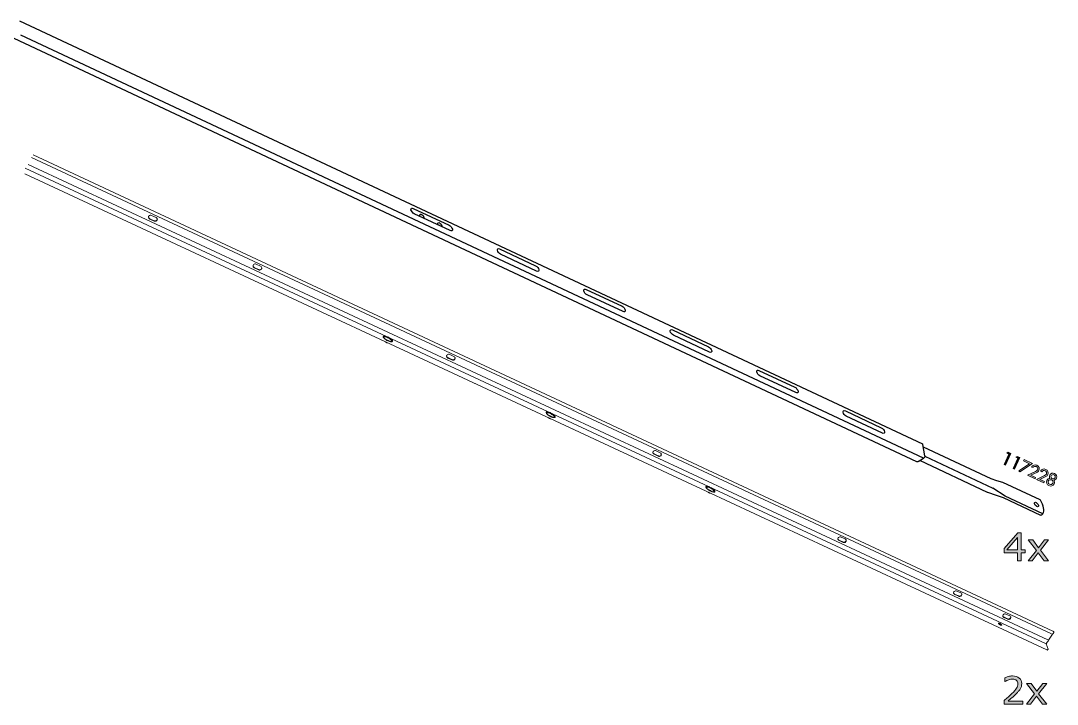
# Model space of a CAD drawing. Header units: centimetres. Extents: x -263 to 1048, y -279 to 536.
# Drawn here: x 422.3 to 594.8, y 418.2 to 532 of the extents above; entities that cross this region are included whole.
import ezdxf

# ---------------------------------------------------------------- set-up
doc = ezdxf.new("R2010")
doc.units = ezdxf.units.CM
doc.header["$MEASUREMENT"] = 0
doc.layers.add('Livello 1', color=7, linetype='Continuous')

msp = doc.modelspace()

# ---------------------------------------------------------------- hatches: boundary and pattern name
at = {"layer": 'Livello 1', "true_color": 0x010101}
h = msp.add_hatch(color=18, dxfattribs=at)
h.dxf.hatch_style = 2
h.paths.add_polyline_path([(586.46, 460.03), (586.69, 460.18), (587.12, 459.98), (586.22, 458.05), (585.99, 458.16), (586.79, 459.87)])
h = msp.add_hatch(color=18, dxfattribs=at)
h.dxf.hatch_style = 2
h.paths.add_polyline_path([(587.93, 459.34), (588.17, 459.49), (588.6, 459.29), (587.7, 457.36), (587.47, 457.47), (588.27, 459.18)])
h = msp.add_hatch(color=18, dxfattribs=at)
h.dxf.hatch_style = 2
h.paths.add_polyline_path([(589.22, 458.73), (589.32, 458.95), (590.71, 458.31), (588.59, 456.9), (588.45, 457.1), (590.21, 458.27)])
h = msp.add_hatch(color=18, dxfattribs=at)
h.dxf.hatch_style = 2
edge = h.paths.add_edge_path()
edge.add_spline(control_points=[(591.24, 455.98), (591.24, 455.98), (591.14, 455.76), (591.14, 455.76), (591.14, 455.76), (589.89, 456.34), (589.89, 456.34), (589.89, 456.34), (591.22, 456.98), (591.22, 456.98), (591.34, 457.04), (591.49, 457.12), (591.55, 457.24), (591.65, 457.45), (591.54, 457.7), (591.35, 457.79), (591.15, 457.88), (590.91, 457.8), (590.81, 457.61), (590.81, 457.61), (590.57, 457.72), (590.57, 457.72), (590.77, 458.05), (591.1, 458.17), (591.45, 458.01), (591.78, 457.86), (591.94, 457.48), (591.79, 457.15), (591.72, 457), (591.6, 456.89), (591.46, 456.82), (591.46, 456.82), (590.46, 456.34), (590.46, 456.34), (590.46, 456.34), (591.24, 455.98), (591.24, 455.98)], knot_values=[0, 0, 0, 0, 1, 1, 1, 2, 2, 2, 3, 3, 3, 4, 4, 4, 5, 5, 5, 6, 6, 6, 7, 7, 7, 8, 8, 8, 9, 9, 9, 10, 10, 10, 11, 11, 11, 12, 12, 12, 12], degree=3, periodic=0)
h = msp.add_hatch(color=18, dxfattribs=at)
h.dxf.hatch_style = 2
edge = h.paths.add_edge_path()
edge.add_spline(control_points=[(592.72, 455.29), (592.72, 455.29), (592.61, 455.07), (592.61, 455.07), (592.61, 455.07), (591.37, 455.65), (591.37, 455.65), (591.37, 455.65), (592.7, 456.29), (592.7, 456.29), (592.82, 456.35), (592.97, 456.43), (593.03, 456.55), (593.12, 456.76), (593.02, 457.01), (592.82, 457.1), (592.63, 457.19), (592.39, 457.11), (592.29, 456.92), (592.29, 456.92), (592.05, 457.03), (592.05, 457.03), (592.25, 457.36), (592.58, 457.48), (592.93, 457.32), (593.25, 457.17), (593.42, 456.79), (593.26, 456.46), (593.2, 456.31), (593.08, 456.2), (592.94, 456.13), (592.94, 456.13), (591.94, 455.65), (591.94, 455.65), (591.94, 455.65), (592.72, 455.29), (592.72, 455.29)], knot_values=[0, 0, 0, 0, 1, 1, 1, 2, 2, 2, 3, 3, 3, 4, 4, 4, 5, 5, 5, 6, 6, 6, 7, 7, 7, 8, 8, 8, 9, 9, 9, 10, 10, 10, 11, 11, 11, 12, 12, 12, 12], degree=3, periodic=0)
at = {"layer": 'Livello 1', "true_color": 0xffffff}
h = msp.add_hatch(color=7, dxfattribs=at)
h.dxf.hatch_style = 2
h.paths.add_polyline_path([(589.51, 443.42), (588.83, 443.42), (588.83, 442.13), (588.23, 442.13), (588.23, 443.42), (586.02, 443.42), (586.02, 444.14), (588.25, 446.74), (588.83, 446.74), (588.83, 443.92), (589.51, 443.92)])
h.paths.add_polyline_path([(588.23, 443.92), (588.23, 446), (586.44, 443.92)])
h = msp.add_hatch(color=7, dxfattribs=at)
h.dxf.hatch_style = 2
h.paths.add_polyline_path([(593.39, 442.13), (592.65, 442.13), (591.67, 443.46), (590.68, 442.13), (590, 442.13), (591.36, 443.85), (590.02, 445.59), (590.75, 445.59), (591.73, 444.28), (592.71, 445.59), (593.39, 445.59), (592.03, 443.88)])
h = msp.add_hatch(color=7, dxfattribs=at)
h.dxf.hatch_style = 2
edge = h.paths.add_edge_path()
edge.add_spline(control_points=[(589.12, 418.23), (589.12, 418.23), (585.99, 418.23), (585.99, 418.23), (585.99, 418.23), (585.99, 418.88), (585.99, 418.88), (586.21, 419.07), (586.43, 419.25), (586.65, 419.44), (586.86, 419.63), (587.07, 419.81), (587.26, 420), (587.65, 420.38), (587.92, 420.69), (588.07, 420.91), (588.22, 421.14), (588.29, 421.38), (588.29, 421.65), (588.29, 421.88), (588.21, 422.07), (588.05, 422.21), (587.9, 422.34), (587.68, 422.41), (587.39, 422.41), (587.2, 422.41), (587, 422.38), (586.78, 422.31), (586.56, 422.25), (586.35, 422.14), (586.14, 422.01), (586.14, 422.01), (586.11, 422.01), (586.11, 422.01), (586.11, 422.01), (586.11, 422.66), (586.11, 422.66), (586.26, 422.73), (586.45, 422.8), (586.7, 422.86), (586.94, 422.92), (587.18, 422.95), (587.41, 422.95), (587.88, 422.95), (588.25, 422.83), (588.52, 422.6), (588.79, 422.38), (588.92, 422.07), (588.92, 421.68), (588.92, 421.5), (588.9, 421.34), (588.86, 421.18), (588.81, 421.03), (588.75, 420.89), (588.66, 420.75), (588.58, 420.62), (588.49, 420.5), (588.38, 420.37), (588.27, 420.25), (588.14, 420.11), (587.98, 419.96), (587.76, 419.74), (587.53, 419.53), (587.3, 419.33), (587.06, 419.13), (586.84, 418.94), (586.64, 418.76), (586.64, 418.76), (589.12, 418.76), (589.12, 418.76), (589.12, 418.76), (589.12, 418.23), (589.12, 418.23)], knot_values=[0, 0, 0, 0, 1, 1, 1, 2, 2, 2, 3, 3, 3, 4, 4, 4, 5, 5, 5, 6, 6, 6, 7, 7, 7, 8, 8, 8, 9, 9, 9, 10, 10, 10, 11, 11, 11, 12, 12, 12, 13, 13, 13, 14, 14, 14, 15, 15, 15, 16, 16, 16, 17, 17, 17, 18, 18, 18, 19, 19, 19, 20, 20, 20, 21, 21, 21, 22, 22, 22, 23, 23, 23, 24, 24, 24, 24], degree=3, periodic=0)
h = msp.add_hatch(color=7, dxfattribs=at)
h.dxf.hatch_style = 2
h.paths.add_polyline_path([(593.1, 418.23), (592.37, 418.23), (591.39, 419.56), (590.4, 418.23), (589.72, 418.23), (591.07, 419.96), (589.73, 421.7), (590.47, 421.7), (591.44, 420.39), (592.42, 421.7), (593.1, 421.7), (591.74, 419.99)])

# ---------------------------------------------------------------- linework, layer by layer
at = {"layer": 'Livello 1', "color": 18, "lineweight": 25, "true_color": 0x010101}
for p, q in [((422.11, 531.99), (572.38, 461.57)), ((571.45, 458.58), (421.19, 529.01)), ((572.56, 459.17), (422.29, 529.59)), ((487.25, 500.53), (487.26, 500.68)), ((487.32, 500.35), (487.25, 500.53)), ((487.26, 500.68), (487.33, 500.78)), ((487.33, 500.78), (487.46, 500.81)), ((487.46, 500.81), (487.62, 500.76)), ((487.62, 500.76), (493.62, 497.95)), ((487.44, 500.16), (487.32, 500.35)), ((487.61, 499.99), (487.44, 500.16)), ((487.79, 499.88), (487.61, 499.99)), ((493.78, 497.07), (487.78, 499.88)), ((488.73, 499.7), (488.78, 499.77)), ((488.73, 499.58), (488.73, 499.7)), ((488.78, 499.44), (488.73, 499.58)), ((488.78, 499.77), (488.88, 499.79)), ((488.79, 499.41), (488.78, 499.44)), ((488.88, 499.79), (489, 499.76)), ((489, 499.76), (489.14, 499.67)), ((489.14, 499.67), (489.26, 499.55)), ((489.26, 499.55), (489.36, 499.4)), ((489.36, 499.4), (489.41, 499.26)), ((489.4, 499.15), (489.39, 499.13)), ((489.41, 499.26), (489.4, 499.15)), ((491.72, 498.29), (491.78, 498.37)), ((491.72, 498.18), (491.72, 498.29)), ((491.77, 498.04), (491.72, 498.18)), ((491.79, 498), (491.77, 498.04)), ((491.78, 498.37), (491.88, 498.39)), ((491.88, 498.39), (492, 498.35)), ((492, 498.35), (492.14, 498.27)), ((492.14, 498.27), (492.26, 498.14)), ((492.26, 498.14), (492.35, 498)), ((492.35, 498), (492.4, 497.86)), ((492.4, 497.74), (492.39, 497.72)), ((492.4, 497.86), (492.4, 497.74)), ((493.62, 497.95), (493.8, 497.84)), ((493.95, 497.02), (493.78, 497.07)), ((493.8, 497.84), (493.96, 497.67)), ((494.07, 497.05), (493.95, 497.02)), ((493.96, 497.67), (494.08, 497.49)), ((494.14, 497.15), (494.07, 497.05)), ((494.08, 497.49), (494.15, 497.3)), ((494.15, 497.3), (494.14, 497.15)), ((501.64, 493.94), (501.72, 494.04)), ((501.64, 493.79), (501.64, 493.94)), ((501.71, 493.6), (501.64, 493.79)), ((501.83, 493.42), (501.71, 493.6)), ((501.72, 494.04), (501.84, 494.07)), ((501.84, 494.07), (502.01, 494.02)), ((502.01, 494.02), (508.01, 491.21)), ((501.99, 493.25), (501.83, 493.42)), ((502.17, 493.14), (501.99, 493.25)), ((508.17, 490.33), (502.17, 493.14)), ((508.01, 491.21), (508.18, 491.1)), ((508.33, 490.28), (508.17, 490.33)), ((508.18, 491.1), (508.35, 490.93)), ((508.46, 490.31), (508.33, 490.28)), ((508.35, 490.93), (508.47, 490.74)), ((508.53, 490.41), (508.46, 490.31)), ((508.47, 490.74), (508.54, 490.56)), ((508.54, 490.56), (508.53, 490.41)), ((516.03, 487.2), (516.1, 487.3)), ((516.03, 487.05), (516.03, 487.2)), ((516.09, 486.86), (516.03, 487.05)), ((516.22, 486.67), (516.09, 486.86)), ((516.1, 487.3), (516.23, 487.32)), ((516.38, 486.51), (516.22, 486.67)), ((516.23, 487.32), (516.4, 487.28)), ((516.4, 487.28), (522.39, 484.47)), ((516.56, 486.39), (516.38, 486.51)), ((522.56, 483.58), (516.56, 486.39)), ((522.39, 484.47), (522.57, 484.35)), ((522.72, 483.54), (522.56, 483.58)), ((522.57, 484.35), (522.74, 484.19)), ((522.85, 483.56), (522.72, 483.54)), ((522.74, 484.19), (522.86, 484)), ((522.92, 483.66), (522.85, 483.56)), ((522.86, 484), (522.92, 483.81)), ((522.92, 483.81), (522.92, 483.66)), ((530.42, 480.46), (530.49, 480.56)), ((530.42, 480.3), (530.42, 480.46)), ((530.48, 480.12), (530.42, 480.3)), ((530.61, 479.93), (530.48, 480.12)), ((530.49, 480.56), (530.62, 480.58)), ((530.77, 479.77), (530.61, 479.93)), ((530.62, 480.58), (530.78, 480.53)), ((530.95, 479.65), (530.77, 479.77)), ((530.78, 480.53), (536.78, 477.73)), ((536.94, 476.84), (530.95, 479.65)), ((536.78, 477.73), (536.96, 477.61)), ((537.11, 476.8), (536.94, 476.84)), ((536.96, 477.61), (537.12, 477.45)), ((537.24, 476.82), (537.11, 476.8)), ((537.12, 477.45), (537.25, 477.26)), ((537.31, 476.92), (537.24, 476.82)), ((537.25, 477.26), (537.31, 477.07)), ((537.31, 477.07), (537.31, 476.92)), ((544.8, 473.56), (544.81, 473.71)), ((544.87, 473.38), (544.8, 473.56)), ((544.81, 473.71), (544.88, 473.81)), ((544.99, 473.19), (544.87, 473.38)), ((544.88, 473.81), (545.01, 473.84)), ((545.16, 473.02), (544.99, 473.19)), ((545.01, 473.84), (545.17, 473.79)), ((545.33, 472.91), (545.16, 473.02)), ((545.17, 473.79), (551.17, 470.98)), ((551.33, 470.1), (545.33, 472.91)), ((551.17, 470.98), (551.35, 470.87)), ((551.49, 470.05), (551.33, 470.1)), ((551.35, 470.87), (551.51, 470.7)), ((551.62, 470.08), (551.49, 470.05)), ((551.51, 470.7), (551.63, 470.52)), ((551.69, 470.18), (551.62, 470.08)), ((551.63, 470.52), (551.7, 470.33)), ((551.7, 470.33), (551.69, 470.18)), ((559.19, 466.97), (559.26, 467.07)), ((559.19, 466.82), (559.19, 466.97)), ((559.26, 466.63), (559.19, 466.82)), ((559.26, 467.07), (559.39, 467.1)), ((559.38, 466.45), (559.26, 466.63)), ((559.54, 466.28), (559.38, 466.45)), ((559.39, 467.1), (559.56, 467.05)), ((559.72, 466.17), (559.54, 466.28)), ((559.56, 467.05), (565.55, 464.24)), ((565.72, 463.36), (559.72, 466.17)), ((565.55, 464.24), (565.73, 464.13)), ((565.88, 463.31), (565.72, 463.36)), ((565.73, 464.13), (565.9, 463.96)), ((566.01, 463.34), (565.88, 463.31)), ((565.9, 463.96), (566.02, 463.77)), ((566.08, 463.43), (566.01, 463.34)), ((566.02, 463.77), (566.08, 463.59)), ((566.08, 463.59), (566.08, 463.43)), ((572.8, 459.58), (572.45, 461.46)), ((572.53, 461.06), (583.78, 455.78)), ((571.71, 458.63), (572.56, 459.17)), ((572.8, 459.5), (584.12, 454.2)), ((583.25, 453.49), (571.96, 458.79)), ((583.76, 455.79), (584.73, 455.5)), ((586.19, 452.87), (584.12, 454.2)), ((584.73, 455.5), (585.7, 455.21)), ((585.72, 455.21), (591.94, 452.29)), ((584.74, 452.98), (583.26, 453.49)), ((585.9, 452.58), (584.74, 452.98)), ((592.09, 449.67), (585.87, 452.59)), ((592.45, 449.93), (586.19, 452.87)), ((591.94, 452.29), (591.97, 452.27)), ((591.97, 452.27), (592.03, 452.21)), ((592.22, 451.88), (592.03, 452.21)), ((591.03, 451.64), (591.04, 451.75)), ((591.08, 451.5), (591.03, 451.64)), ((591.04, 451.75), (591.09, 451.82)), ((591.18, 451.35), (591.08, 451.5)), ((591.09, 451.82), (591.19, 451.85)), ((591.3, 451.23), (591.18, 451.35)), ((591.19, 451.85), (591.31, 451.81)), ((591.43, 451.14), (591.3, 451.23)), ((591.31, 451.81), (591.45, 451.72)), ((591.56, 451.11), (591.43, 451.14)), ((591.45, 451.72), (591.57, 451.6)), ((591.66, 451.13), (591.56, 451.11)), ((591.57, 451.6), (591.67, 451.46)), ((591.71, 451.2), (591.66, 451.13)), ((591.67, 451.46), (591.72, 451.32)), ((591.72, 451.32), (591.71, 451.2)), ((592.38, 451.55), (592.22, 451.88)), ((592.5, 451.22), (592.38, 451.55)), ((592.57, 450.91), (592.5, 451.22)), ((592.55, 450.13), (592.6, 450.36)), ((592.61, 450.63), (592.57, 450.91)), ((592.6, 450.36), (592.61, 450.63)), ((592.12, 449.68), (592.09, 449.67)), ((592.09, 449.67), (592.09, 449.67)), ((592.15, 449.69), (592.12, 449.68)), ((592.19, 449.72), (592.15, 449.69)), ((592.45, 449.93), (592.55, 450.13))]:
    msp.add_line(p, q, dxfattribs=at)
at = {"layer": 'Livello 1', "color": 7, "lineweight": 18, "true_color": 0xffffff}
for p, q in [((593.88, 429.96), (424.09, 509.21)), ((594.12, 430.41), (424.35, 509.66)), ((592.98, 428.31), (423.03, 507.48)), ((593.25, 428.98), (423.53, 508.09)), ((593.09, 427.29), (422.96, 506.49)), ((443.56, 499.34), (443.59, 499.44)), ((443.56, 499.23), (443.56, 499.34)), ((443.6, 499.13), (443.56, 499.23)), ((443.59, 499.44), (443.66, 499.53)), ((443.67, 499.05), (443.6, 499.13)), ((443.66, 499.53), (443.75, 499.59)), ((443.77, 498.98), (443.67, 499.05)), ((443.75, 499.59), (443.86, 499.63)), ((443.78, 499.04), (443.77, 498.98)), ((444.5, 498.64), (443.77, 498.98)), ((444.51, 498.7), (443.78, 499.04)), ((443.86, 499.63), (443.97, 499.63)), ((443.97, 499.63), (444.09, 499.59)), ((444.09, 499.59), (444.82, 499.25)), ((444.51, 498.7), (444.5, 498.64)), ((444.82, 499.25), (444.91, 499.19)), ((444.93, 498.7), (444.84, 498.64)), ((444.91, 499.19), (444.98, 499.1)), ((444.99, 498.79), (444.93, 498.7)), ((444.98, 499.1), (445.02, 499)), ((445.03, 498.89), (444.99, 498.79)), ((445.02, 499), (445.03, 498.89)), ((444.61, 498.61), (444.5, 498.64)), ((444.73, 498.61), (444.61, 498.61)), ((444.84, 498.64), (444.73, 498.61)), ((460.99, 491.33), (460.96, 491.23)), ((460.96, 491.23), (460.97, 491.12)), ((460.97, 491.12), (461, 491.02)), ((461.06, 491.41), (460.99, 491.33)), ((461, 491.02), (461.07, 490.93)), ((461.15, 491.48), (461.06, 491.41)), ((461.07, 490.93), (461.17, 490.87)), ((461.26, 491.51), (461.15, 491.48)), ((461.18, 490.93), (461.17, 490.87)), ((461.17, 490.87), (461.89, 490.53)), ((461.18, 490.93), (461.9, 490.6)), ((461.38, 491.51), (461.26, 491.51)), ((461.49, 491.47), (461.38, 491.51)), ((462.21, 491.14), (461.49, 491.47)), ((461.9, 490.6), (461.89, 490.53)), ((461.89, 490.53), (462, 490.5)), ((462, 490.5), (462.11, 490.5)), ((462.11, 490.5), (462.22, 490.53)), ((462.3, 491.07), (462.21, 491.14)), ((462.22, 490.53), (462.32, 490.6)), ((462.37, 490.99), (462.3, 491.07)), ((462.32, 490.6), (462.38, 490.68)), ((462.41, 490.89), (462.37, 490.99)), ((462.38, 490.68), (462.41, 490.78)), ((462.41, 490.78), (462.41, 490.89)), ((482.66, 479.46), (482.63, 479.41)), ((482.63, 479.41), (482.64, 479.35)), ((482.64, 479.35), (482.68, 479.27)), ((482.71, 479.5), (482.66, 479.46)), ((482.68, 479.27), (482.75, 479.18)), ((482.79, 479.51), (482.71, 479.5)), ((482.74, 479.28), (482.75, 479.33)), ((482.74, 479.25), (482.74, 479.28)), ((482.75, 479.33), (482.8, 479.36)), ((482.75, 479.18), (482.85, 479.08)), ((482.9, 479.51), (482.79, 479.51)), ((482.8, 479.36), (482.88, 479.38)), ((482.85, 479.08), (482.97, 478.99)), ((482.88, 479.38), (482.98, 479.37)), ((483.03, 479.48), (482.9, 479.51)), ((482.97, 478.99), (483.11, 478.89)), ((482.98, 479.37), (483.1, 479.34)), ((483.18, 479.44), (483.03, 479.48)), ((483.1, 479.34), (483.24, 479.3)), ((483.11, 478.89), (483.26, 478.8)), ((483.33, 479.38), (483.18, 479.44)), ((483.24, 479.3), (483.38, 479.24)), ((483.26, 478.8), (483.42, 478.72)), ((483.49, 479.3), (483.33, 479.38)), ((483.38, 479.24), (483.53, 479.16)), ((483.42, 478.72), (483.57, 478.66)), ((483.65, 479.22), (483.49, 479.3)), ((483.53, 479.16), (483.66, 479.08)), ((483.57, 478.66), (483.72, 478.61)), ((483.79, 479.13), (483.65, 479.22)), ((483.66, 479.08), (483.79, 478.99)), ((483.72, 478.61), (483.86, 478.57)), ((483.92, 479.03), (483.79, 479.13)), ((483.79, 478.99), (483.89, 478.9)), ((483.86, 478.57), (483.98, 478.56)), ((483.89, 478.9), (483.97, 478.82)), ((484.03, 478.94), (483.92, 479.03)), ((483.97, 478.6), (483.96, 478.59)), ((483.97, 478.82), (484.02, 478.74)), ((484.02, 478.63), (483.97, 478.6)), ((483.98, 478.56), (484.08, 478.56)), ((484.02, 478.74), (484.03, 478.68)), ((484.03, 478.68), (484.02, 478.63)), ((484.11, 478.84), (484.03, 478.94)), ((484.08, 478.56), (484.15, 478.58)), ((484.17, 478.76), (484.11, 478.84)), ((484.15, 478.58), (484.19, 478.63)), ((484.19, 478.69), (484.17, 478.76)), ((484.19, 478.63), (484.19, 478.69)), ((493.21, 476.3), (493.18, 476.2)), ((493.28, 476.39), (493.21, 476.3)), ((493.37, 476.45), (493.28, 476.39)), ((493.48, 476.48), (493.37, 476.45)), ((493.59, 476.48), (493.48, 476.48)), ((493.7, 476.45), (493.59, 476.48)), ((494.41, 476.12), (493.7, 476.45)), ((493.18, 476.2), (493.18, 476.1)), ((493.18, 476.1), (493.21, 476)), ((493.21, 476), (493.28, 475.92)), ((493.28, 475.92), (493.37, 475.85)), ((493.38, 475.92), (493.37, 475.85)), ((493.37, 475.85), (494.08, 475.53)), ((493.38, 475.92), (494.08, 475.59)), ((494.08, 475.59), (494.08, 475.53)), ((494.08, 475.53), (494.19, 475.49)), ((494.19, 475.49), (494.3, 475.49)), ((494.3, 475.49), (494.41, 475.52)), ((494.5, 476.05), (494.41, 476.12)), ((494.41, 475.52), (494.5, 475.59)), ((494.57, 475.97), (494.5, 476.05)), ((494.5, 475.59), (494.57, 475.67)), ((494.6, 475.87), (494.57, 475.97)), ((494.57, 475.67), (494.61, 475.77)), ((494.61, 475.77), (494.6, 475.87)), ((509.75, 466.84), (509.74, 466.79)), ((509.74, 466.79), (509.75, 466.72)), ((509.8, 466.88), (509.75, 466.84)), ((509.75, 466.72), (509.8, 466.64)), ((509.88, 466.89), (509.8, 466.88)), ((509.8, 466.64), (509.87, 466.55)), ((509.84, 466.66), (509.85, 466.71)), ((509.84, 466.64), (509.84, 466.66)), ((509.85, 466.71), (509.89, 466.75)), ((509.87, 466.55), (509.97, 466.45)), ((509.98, 466.89), (509.88, 466.89)), ((509.89, 466.75), (509.96, 466.76)), ((509.96, 466.76), (510.06, 466.76)), ((509.97, 466.45), (510.1, 466.36)), ((510.11, 466.87), (509.98, 466.89)), ((510.06, 466.76), (510.18, 466.73)), ((510.1, 466.36), (510.24, 466.26)), ((510.25, 466.83), (510.11, 466.87)), ((510.18, 466.73), (510.31, 466.69)), ((510.24, 466.26), (510.39, 466.17)), ((510.4, 466.77), (510.25, 466.83)), ((510.31, 466.69), (510.45, 466.63)), ((510.39, 466.17), (510.54, 466.09)), ((510.55, 466.7), (510.4, 466.77)), ((510.45, 466.63), (510.59, 466.56)), ((510.54, 466.09), (510.7, 466.03)), ((510.7, 466.62), (510.55, 466.7)), ((510.59, 466.56), (510.73, 466.47)), ((510.85, 466.52), (510.7, 466.62)), ((510.7, 466.03), (510.84, 465.98)), ((510.73, 466.47), (510.85, 466.39)), ((510.84, 465.98), (510.97, 465.95)), ((510.98, 466.43), (510.85, 466.52)), ((510.85, 466.39), (510.96, 466.3)), ((510.96, 466.3), (511.04, 466.21)), ((510.97, 465.95), (511.09, 465.94)), ((511.09, 466.33), (510.98, 466.43)), ((511.04, 466.21), (511.09, 466.13)), ((511.06, 465.98), (511.04, 465.97)), ((511.1, 466.01), (511.06, 465.98)), ((511.18, 466.24), (511.09, 466.33)), ((511.09, 466.13), (511.11, 466.07)), ((511.09, 465.94), (511.18, 465.94)), ((511.11, 466.07), (511.1, 466.01)), ((511.24, 466.15), (511.18, 466.24)), ((511.18, 465.94), (511.24, 465.97)), ((511.27, 466.07), (511.24, 466.15)), ((511.24, 465.97), (511.27, 466.01)), ((511.27, 466.01), (511.27, 466.07)), ((527.53, 460.18), (527.57, 460.28)), ((527.53, 460.08), (527.53, 460.18)), ((527.57, 459.98), (527.53, 460.08)), ((527.57, 460.28), (527.64, 460.36)), ((527.63, 459.9), (527.57, 459.98)), ((527.72, 459.84), (527.63, 459.9)), ((527.64, 460.36), (527.73, 460.42)), ((527.72, 459.91), (527.72, 459.84)), ((528.4, 459.59), (527.72, 459.91)), ((528.41, 459.52), (527.72, 459.84)), ((527.73, 460.42), (527.84, 460.45)), ((527.84, 460.45), (527.95, 460.45)), ((527.95, 460.45), (528.06, 460.42)), ((528.06, 460.42), (528.75, 460.1)), ((528.4, 459.59), (528.41, 459.52)), ((528.52, 459.49), (528.41, 459.52)), ((528.63, 459.49), (528.52, 459.49)), ((528.74, 459.52), (528.63, 459.49)), ((528.83, 459.58), (528.74, 459.52)), ((528.75, 460.1), (528.84, 460.04)), ((528.9, 459.66), (528.83, 459.58)), ((528.84, 460.04), (528.9, 459.95)), ((528.9, 459.95), (528.94, 459.86)), ((528.93, 459.76), (528.9, 459.66)), ((528.94, 459.86), (528.93, 459.76)), ((536.36, 454.45), (536.35, 454.39)), ((536.35, 454.39), (536.37, 454.32)), ((536.4, 454.49), (536.36, 454.45)), ((536.37, 454.32), (536.42, 454.24)), ((536.47, 454.51), (536.4, 454.49)), ((536.42, 454.24), (536.5, 454.15)), ((536.45, 454.26), (536.46, 454.32)), ((536.46, 454.25), (536.45, 454.26)), ((536.46, 454.32), (536.49, 454.35)), ((536.57, 454.51), (536.47, 454.51)), ((536.49, 454.35), (536.56, 454.37)), ((536.5, 454.15), (536.61, 454.05)), ((536.56, 454.37), (536.65, 454.37)), ((536.68, 454.49), (536.57, 454.51)), ((536.61, 454.05), (536.73, 453.95)), ((536.65, 454.37), (536.76, 454.35)), ((536.82, 454.45), (536.68, 454.49)), ((536.72, 453.98), (536.8, 453.95)), ((536.73, 453.95), (536.87, 453.86)), ((536.76, 454.35), (536.89, 454.31)), ((536.8, 453.95), (536.91, 453.91)), ((536.97, 454.39), (536.82, 454.45)), ((536.87, 453.86), (537.02, 453.77)), ((536.89, 454.31), (537.02, 454.25)), ((537.12, 454.32), (536.97, 454.39)), ((537.02, 454.25), (537.16, 454.18)), ((537.27, 454.24), (537.12, 454.32)), ((537.16, 454.18), (537.3, 454.1)), ((537.42, 454.15), (537.27, 454.24)), ((537.3, 454.1), (537.42, 454.01)), ((537.55, 454.05), (537.42, 454.15)), ((537.42, 454.01), (537.53, 453.92)), ((537.53, 453.92), (537.62, 453.83)), ((537.66, 453.95), (537.55, 454.05)), ((537.62, 453.83), (537.67, 453.75)), ((537.75, 453.86), (537.66, 453.95)), ((537.82, 453.77), (537.75, 453.86)), ((537.02, 453.77), (537.17, 453.69)), ((537.17, 453.69), (537.32, 453.63)), ((537.32, 453.63), (537.47, 453.58)), ((537.47, 453.58), (537.59, 453.55)), ((537.59, 453.55), (537.7, 453.54)), ((537.66, 453.59), (537.64, 453.58)), ((537.7, 453.63), (537.66, 453.59)), ((537.67, 453.75), (537.7, 453.68)), ((537.7, 453.68), (537.7, 453.63)), ((537.7, 453.54), (537.78, 453.55)), ((537.78, 453.55), (537.84, 453.58)), ((537.86, 453.69), (537.82, 453.77)), ((537.84, 453.58), (537.86, 453.63)), ((537.86, 453.63), (537.86, 453.69)), ((558.33, 445.82), (558.37, 445.91)), ((558.33, 445.72), (558.33, 445.82)), ((558.36, 445.63), (558.33, 445.72)), ((558.42, 445.54), (558.36, 445.63)), ((558.37, 445.91), (558.44, 445.99)), ((558.51, 445.49), (558.42, 445.54)), ((558.44, 445.99), (558.53, 446.05)), ((558.5, 445.55), (558.51, 445.49)), ((559.17, 445.24), (558.5, 445.55)), ((559.18, 445.17), (558.51, 445.49)), ((558.53, 446.05), (558.64, 446.08)), ((558.64, 446.08), (558.75, 446.08)), ((558.75, 446.08), (558.86, 446.05)), ((558.86, 446.05), (559.53, 445.74)), ((559.17, 445.24), (559.18, 445.17)), ((559.29, 445.14), (559.18, 445.17)), ((559.51, 445.17), (559.4, 445.14)), ((559.6, 445.23), (559.51, 445.17)), ((559.53, 445.74), (559.62, 445.68)), ((559.67, 445.31), (559.6, 445.23)), ((559.62, 445.68), (559.68, 445.6)), ((559.71, 445.4), (559.67, 445.31)), ((559.68, 445.6), (559.71, 445.5)), ((559.71, 445.5), (559.71, 445.4)), ((559.4, 445.14), (559.29, 445.14)), ((577.59, 436.84), (577.63, 436.93)), ((577.59, 436.74), (577.59, 436.84)), ((577.62, 436.65), (577.59, 436.74)), ((577.68, 436.57), (577.62, 436.65)), ((577.63, 436.93), (577.7, 437.01)), ((577.76, 436.51), (577.68, 436.57)), ((577.7, 437.01), (577.79, 437.07)), ((577.75, 436.58), (577.76, 436.51)), ((578.41, 436.27), (577.75, 436.58)), ((577.79, 437.07), (577.9, 437.1)), ((577.9, 437.1), (578.01, 437.1)), ((578.01, 437.1), (578.12, 437.07)), ((578.12, 437.07), (578.78, 436.76)), ((578.78, 436.76), (578.87, 436.7)), ((578.87, 436.7), (578.93, 436.62)), ((578.93, 436.62), (578.96, 436.53)), ((578.43, 436.2), (577.76, 436.51)), ((578.41, 436.27), (578.43, 436.2)), ((578.53, 436.17), (578.43, 436.2)), ((578.64, 436.17), (578.53, 436.17)), ((578.75, 436.2), (578.64, 436.17)), ((578.84, 436.25), (578.75, 436.2)), ((578.91, 436.33), (578.84, 436.25)), ((578.95, 436.43), (578.91, 436.33)), ((578.96, 436.53), (578.95, 436.43)), ((585.77, 433.02), (585.81, 433.12)), ((585.81, 433.12), (585.88, 433.2)), ((585.88, 433.2), (585.97, 433.25)), ((585.97, 433.25), (586.08, 433.28)), ((586.08, 433.28), (586.19, 433.28)), ((586.19, 433.28), (586.29, 433.25)), ((586.29, 433.25), (586.95, 432.94)), ((585.04, 431.73), (585.06, 431.75)), ((585.05, 431.69), (585.04, 431.73)), ((585.09, 431.63), (585.05, 431.69)), ((585.06, 431.75), (585.12, 431.75)), ((585.15, 431.57), (585.09, 431.63)), ((585.1, 431.62), (585.11, 431.62)), ((585.11, 431.62), (585.2, 431.58)), ((585.12, 431.75), (585.19, 431.74)), ((585.23, 431.51), (585.15, 431.57)), ((585.19, 431.74), (585.27, 431.7)), ((585.32, 431.46), (585.23, 431.51)), ((585.27, 431.7), (585.37, 431.65)), ((585.41, 431.41), (585.32, 431.46)), ((585.37, 431.65), (585.45, 431.59)), ((585.49, 431.39), (585.41, 431.41)), ((585.45, 431.59), (585.53, 431.53)), ((585.55, 431.38), (585.49, 431.39)), ((585.53, 431.53), (585.58, 431.48)), ((585.59, 431.4), (585.55, 431.38)), ((585.58, 431.48), (585.6, 431.43)), ((585.6, 431.43), (585.59, 431.4)), ((585.76, 432.93), (585.77, 433.02)), ((585.79, 432.83), (585.76, 432.93)), ((585.85, 432.76), (585.79, 432.83)), ((585.94, 432.7), (585.85, 432.76)), ((585.92, 432.77), (585.94, 432.7)), ((586.58, 432.46), (585.92, 432.77)), ((586.6, 432.39), (585.94, 432.7)), ((586.58, 432.46), (586.6, 432.39)), ((586.7, 432.36), (586.6, 432.39)), ((586.81, 432.36), (586.7, 432.36)), ((586.92, 432.39), (586.81, 432.36)), ((587.01, 432.44), (586.92, 432.39)), ((586.95, 432.94), (587.04, 432.89)), ((587.08, 432.52), (587.01, 432.44)), ((587.04, 432.89), (587.1, 432.81)), ((587.12, 432.62), (587.08, 432.52)), ((587.1, 432.81), (587.13, 432.71)), ((587.13, 432.71), (587.12, 432.62)), ((593.4, 428.92), (594.03, 429.89)), ((592.98, 428.31), (593.15, 428.57)), ((593.3, 427.42), (592.98, 428.31)), ((593.09, 427.29), (593.12, 427.28)), ((593.12, 427.28), (593.15, 427.27)), ((593.15, 427.27), (593.18, 427.26)), ((593.18, 427.26), (593.2, 427.26)), ((593.2, 427.26), (593.22, 427.26)), ((593.22, 427.26), (593.23, 427.27)), ((593.3, 427.39), (593.23, 427.27)), ((593.23, 427.27), (593.23, 427.27))]:
    msp.add_line(p, q, dxfattribs=at)
at = {"layer": 'Livello 1', "lineweight": 0}
for p, q in [((585.99, 458.16), (586.79, 459.87)), ((587.12, 459.98), (586.22, 458.05)), ((586.46, 460.03), (586.69, 460.18)), ((586.79, 459.87), (586.46, 460.03)), ((586.69, 460.18), (587.12, 459.98)), ((587.47, 457.47), (588.27, 459.18)), ((588.6, 459.29), (587.7, 457.36)), ((587.93, 459.34), (588.17, 459.49)), ((588.27, 459.18), (587.93, 459.34)), ((588.17, 459.49), (588.6, 459.29)), ((586.22, 458.05), (585.99, 458.16)), ((587.7, 457.36), (587.47, 457.47)), ((588.45, 457.1), (590.21, 458.27)), ((590.71, 458.31), (588.59, 456.9)), ((589.22, 458.73), (589.32, 458.95)), ((590.21, 458.27), (589.22, 458.73)), ((589.32, 458.95), (590.71, 458.31)), ((588.59, 456.9), (588.45, 457.1)), ((586.02, 444.14), (588.25, 446.74)), ((588.23, 446), (586.44, 443.92)), ((588.23, 443.92), (588.23, 446)), ((588.25, 446.74), (588.83, 446.74)), ((588.83, 446.74), (588.83, 443.92)), ((591.36, 443.85), (590.02, 445.59)), ((590.02, 445.59), (590.75, 445.59)), ((590.75, 445.59), (591.73, 444.28)), ((591.73, 444.28), (592.71, 445.59)), ((593.39, 445.59), (592.03, 443.88)), ((592.71, 445.59), (593.39, 445.59)), ((586.02, 443.42), (586.02, 444.14)), ((586.44, 443.92), (588.23, 443.92)), ((588.83, 443.92), (589.51, 443.92)), ((589.51, 443.92), (589.51, 443.42)), ((590, 442.13), (591.36, 443.85)), ((591.67, 443.46), (590.68, 442.13)), ((592.65, 442.13), (591.67, 443.46)), ((592.03, 443.88), (593.39, 442.13)), ((588.23, 443.42), (586.02, 443.42)), ((588.23, 442.13), (588.23, 443.42)), ((588.83, 442.13), (588.23, 442.13)), ((589.51, 443.42), (588.83, 443.42)), ((588.83, 443.42), (588.83, 442.13)), ((590.68, 442.13), (590, 442.13)), ((593.39, 442.13), (592.65, 442.13)), ((591.07, 419.96), (589.73, 421.7)), ((589.73, 421.7), (590.47, 421.7)), ((590.47, 421.7), (591.44, 420.39)), ((591.44, 420.39), (592.42, 421.7)), ((593.1, 421.7), (591.74, 419.99)), ((592.42, 421.7), (593.1, 421.7)), ((589.72, 418.23), (591.07, 419.96)), ((591.39, 419.56), (590.4, 418.23)), ((592.37, 418.23), (591.39, 419.56)), ((591.74, 419.99), (593.1, 418.23)), ((590.4, 418.23), (589.72, 418.23)), ((593.1, 418.23), (592.37, 418.23))]:
    msp.add_line(p, q, dxfattribs=at)
at = {"layer": 'Livello 1', "color": 7, "lineweight": 18, "true_color": 0xffffff}
for points in [[(443.78, 499.04), (443.66, 499.09), (443.56, 499.24), (443.57, 499.37)], [(444.59, 498.67), (444.57, 498.68), (444.53, 498.69), (444.51, 498.7)], [(445.04, 498.93), (444.98, 498.73), (444.78, 498.62), (444.59, 498.67)], [(461.18, 490.93), (461.06, 490.97), (460.97, 491.11), (460.97, 491.24)], [(461.91, 490.59), (461.91, 490.59), (461.9, 490.59), (461.9, 490.6)], [(462.4, 490.77), (462.32, 490.58), (462.1, 490.5), (461.91, 490.59)], [(482.74, 479.24), (482.74, 479.24), (482.74, 479.24), (482.74, 479.24)], [(482.74, 479.24), (482.74, 479.24), (482.75, 479.23), (482.75, 479.22)], [(482.75, 479.22), (482.76, 479.21), (482.77, 479.2), (482.78, 479.18)], [(482.78, 479.18), (482.79, 479.17), (482.81, 479.15), (482.83, 479.13)], [(482.83, 479.13), (482.85, 479.1), (482.88, 479.08), (482.9, 479.06)], [(482.9, 479.06), (482.93, 479.03), (482.97, 479), (483, 478.98)], [(483, 478.98), (483.04, 478.95), (483.08, 478.93), (483.12, 478.9)], [(483, 478.98), (483.07, 478.97), (483.19, 478.93), (483.25, 478.9)], [(483.01, 478.53), (483.01, 478.54), (483, 478.54), (483, 478.54)], [(483.13, 478.47), (483.09, 478.49), (483.05, 478.51), (483.01, 478.53)], [(483.12, 478.9), (483.16, 478.87), (483.21, 478.85), (483.25, 478.82)], [(483.19, 478.43), (483.17, 478.44), (483.15, 478.46), (483.13, 478.47)], [(483.3, 478.39), (483.27, 478.4), (483.23, 478.42), (483.19, 478.43)], [(483.25, 478.9), (483.36, 478.86), (483.52, 478.75), (483.6, 478.66)], [(483.25, 478.82), (483.29, 478.8), (483.34, 478.77), (483.38, 478.75)], [(483.38, 478.37), (483.36, 478.37), (483.33, 478.38), (483.3, 478.39)], [(483.38, 478.75), (483.39, 478.75), (483.4, 478.74), (483.41, 478.74)], [(483.41, 478.74), (483.43, 478.73), (483.46, 478.72), (483.48, 478.71)], [(483.48, 478.71), (483.53, 478.69), (483.57, 478.67), (483.62, 478.66)], [(483.62, 478.66), (483.66, 478.64), (483.7, 478.63), (483.74, 478.62)], [(483.74, 478.62), (483.78, 478.61), (483.81, 478.6), (483.84, 478.6)], [(483.84, 478.6), (483.87, 478.59), (483.89, 478.59), (483.91, 478.59)], [(483.91, 478.59), (483.93, 478.59), (483.94, 478.59), (483.95, 478.59)], [(483.95, 478.59), (483.95, 478.59), (483.96, 478.59), (483.96, 478.59)], [(493.38, 475.92), (493.27, 475.96), (493.18, 476.08), (493.18, 476.19)], [(494.18, 475.55), (494.16, 475.56), (494.11, 475.57), (494.08, 475.59)], [(494.61, 475.84), (494.57, 475.64), (494.38, 475.51), (494.18, 475.55)], [(509.85, 466.63), (509.85, 466.63), (509.85, 466.63), (509.85, 466.63)], [(509.85, 466.63), (509.85, 466.63), (509.85, 466.62), (509.86, 466.61)], [(509.86, 466.61), (509.86, 466.6), (509.87, 466.59), (509.88, 466.57)], [(509.88, 466.57), (509.9, 466.55), (509.92, 466.53), (509.94, 466.51)], [(509.94, 466.51), (509.96, 466.49), (509.98, 466.47), (510.01, 466.44)], [(510.01, 466.44), (510.04, 466.42), (510.07, 466.39), (510.11, 466.36)], [(510.11, 466.36), (510.15, 466.33), (510.18, 466.31), (510.22, 466.28)], [(510.11, 466.36), (510.17, 466.36), (510.27, 466.32), (510.33, 466.29)], [(510.12, 465.91), (510.12, 465.92), (510.11, 465.92), (510.11, 465.92)], [(510.24, 465.85), (510.2, 465.87), (510.16, 465.89), (510.12, 465.91)], [(510.22, 466.28), (510.27, 466.25), (510.31, 466.23), (510.35, 466.2)], [(510.33, 466.29), (510.43, 466.25), (510.6, 466.13), (510.68, 466.05)], [(510.35, 466.2), (510.4, 466.18), (510.44, 466.15), (510.49, 466.13)], [(510.49, 466.13), (510.5, 466.12), (510.52, 466.12), (510.53, 466.11)], [(510.53, 466.11), (510.56, 466.1), (510.58, 466.09), (510.6, 466.08)], [(510.6, 466.08), (510.65, 466.06), (510.69, 466.04), (510.73, 466.03)], [(510.73, 466.03), (510.77, 466.01), (510.81, 466), (510.85, 465.99)], [(510.85, 465.99), (510.89, 465.98), (510.92, 465.98), (510.95, 465.97)], [(510.95, 465.97), (510.97, 465.97), (510.99, 465.97), (511.01, 465.97)], [(511.01, 465.97), (511.02, 465.97), (511.03, 465.97), (511.04, 465.97)], [(511.04, 465.97), (511.04, 465.97), (511.04, 465.97), (511.04, 465.97)], [(510.3, 465.81), (510.28, 465.83), (510.26, 465.84), (510.24, 465.85)], [(510.41, 465.77), (510.37, 465.78), (510.34, 465.8), (510.3, 465.81)], [(510.48, 465.75), (510.46, 465.75), (510.44, 465.76), (510.41, 465.77)], [(527.72, 459.91), (527.61, 459.94), (527.53, 460.06), (527.53, 460.17)], [(528.49, 459.55), (528.47, 459.56), (528.43, 459.57), (528.4, 459.59)], [(528.93, 459.84), (528.89, 459.64), (528.69, 459.51), (528.49, 459.55)], [(536.46, 454.25), (536.46, 454.25), (536.46, 454.25), (536.46, 454.25)], [(536.46, 454.25), (536.46, 454.25), (536.46, 454.24), (536.47, 454.23)], [(536.47, 454.23), (536.47, 454.22), (536.48, 454.2), (536.5, 454.18)], [(536.5, 454.18), (536.51, 454.17), (536.53, 454.15), (536.55, 454.12)], [(536.55, 454.12), (536.57, 454.1), (536.6, 454.08), (536.62, 454.05)], [(536.62, 454.05), (536.66, 454.03), (536.69, 454), (536.72, 453.97)], [(536.72, 453.97), (536.76, 453.95), (536.8, 453.92), (536.84, 453.89)], [(536.84, 453.89), (536.88, 453.86), (536.92, 453.84), (536.97, 453.81)], [(536.91, 453.91), (537.02, 453.87), (537.19, 453.75), (537.27, 453.67)], [(536.97, 453.81), (537.01, 453.79), (537.06, 453.76), (537.1, 453.74)], [(536.74, 453.52), (536.73, 453.53), (536.73, 453.53), (536.72, 453.53)], [(536.85, 453.46), (536.82, 453.48), (536.78, 453.5), (536.74, 453.52)], [(536.92, 453.43), (536.89, 453.44), (536.87, 453.45), (536.85, 453.46)], [(537.02, 453.38), (536.99, 453.39), (536.95, 453.41), (536.92, 453.43)], [(537.09, 453.36), (537.07, 453.37), (537.05, 453.37), (537.02, 453.38)], [(537.1, 453.74), (537.12, 453.73), (537.14, 453.72), (537.16, 453.71)], [(537.16, 453.71), (537.19, 453.7), (537.21, 453.69), (537.23, 453.68)], [(537.23, 453.68), (537.28, 453.66), (537.32, 453.64), (537.36, 453.63)], [(537.36, 453.63), (537.4, 453.62), (537.43, 453.61), (537.47, 453.6)], [(537.47, 453.6), (537.5, 453.59), (537.53, 453.58), (537.56, 453.58)], [(537.56, 453.58), (537.58, 453.58), (537.59, 453.58), (537.61, 453.58)], [(537.61, 453.58), (537.62, 453.58), (537.63, 453.58), (537.63, 453.58)], [(537.63, 453.58), (537.63, 453.58), (537.63, 453.58), (537.63, 453.58)], [(558.5, 445.55), (558.43, 445.58), (558.35, 445.66), (558.33, 445.73)], [(559.33, 445.2), (559.29, 445.2), (559.21, 445.22), (559.17, 445.24)], [(559.7, 445.56), (559.7, 445.36), (559.53, 445.2), (559.33, 445.2)], [(577.75, 436.58), (577.68, 436.6), (577.61, 436.68), (577.59, 436.74)], [(578.94, 436.54), (578.91, 436.34), (578.72, 436.2), (578.52, 436.23)], [(578.52, 436.23), (578.49, 436.24), (578.44, 436.25), (578.41, 436.27)], [(585.2, 431.58), (585.28, 431.55), (585.41, 431.46), (585.47, 431.4)], [(585.92, 432.77), (585.86, 432.79), (585.79, 432.86), (585.76, 432.93)], [(586.69, 432.42), (586.66, 432.43), (586.61, 432.44), (586.58, 432.46)], [(587.11, 432.74), (587.08, 432.54), (586.89, 432.39), (586.69, 432.42)], [(594.25, 430.16), (594.23, 430.05), (594.13, 429.93), (594.03, 429.89)], [(594.12, 430.41), (594.14, 430.4), (594.16, 430.39), (594.18, 430.37)], [(594.18, 430.37), (594.19, 430.36), (594.21, 430.35), (594.22, 430.33)], [(594.22, 430.33), (594.24, 430.31), (594.25, 430.29), (594.25, 430.27)], [(594.25, 430.27), (594.26, 430.25), (594.26, 430.23), (594.26, 430.21)], [(594.26, 430.21), (594.26, 430.19), (594.25, 430.18), (594.25, 430.16)], [(593.4, 428.92), (593.39, 428.78), (593.27, 428.63), (593.15, 428.57)]]:
    msp.add_open_spline(points, degree=3, dxfattribs=at)
at = {"layer": 'Livello 1', "color": 18, "lineweight": 25, "true_color": 0x010101}
for points in [[(572.38, 461.57), (572.42, 461.54), (572.45, 461.51), (572.45, 461.46)], [(572.8, 459.58), (572.81, 459.42), (572.72, 459.27), (572.56, 459.17)], [(571.71, 458.63), (571.63, 458.58), (571.53, 458.56), (571.45, 458.58)], [(592.45, 449.93), (592.39, 449.86), (592.31, 449.79), (592.22, 449.73)]]:
    msp.add_open_spline(points, degree=3, dxfattribs=at)
at = {"layer": 'Livello 1', "lineweight": 0}
for points in [[(590.57, 457.72), (590.77, 458.05), (591.1, 458.17), (591.45, 458.01)], [(590.81, 457.61), (590.81, 457.61), (590.57, 457.72), (590.57, 457.72)], [(591.35, 457.79), (591.15, 457.88), (590.91, 457.8), (590.81, 457.61)], [(591.22, 456.98), (591.34, 457.04), (591.49, 457.12), (591.55, 457.24)], [(591.55, 457.24), (591.65, 457.45), (591.54, 457.7), (591.35, 457.79)], [(591.45, 458.01), (591.78, 457.86), (591.94, 457.48), (591.79, 457.15)], [(592.05, 457.03), (592.25, 457.36), (592.58, 457.48), (592.93, 457.32)], [(592.93, 457.32), (593.25, 457.17), (593.42, 456.79), (593.26, 456.46)], [(589.89, 456.34), (589.89, 456.34), (591.22, 456.98), (591.22, 456.98)], [(591.14, 455.76), (591.14, 455.76), (589.89, 456.34), (589.89, 456.34)], [(591.46, 456.82), (591.46, 456.82), (590.46, 456.34), (590.46, 456.34)], [(590.46, 456.34), (590.46, 456.34), (591.24, 455.98), (591.24, 455.98)], [(591.24, 455.98), (591.24, 455.98), (591.14, 455.76), (591.14, 455.76)], [(591.37, 455.65), (591.37, 455.65), (592.7, 456.29), (592.7, 456.29)], [(592.61, 455.07), (592.61, 455.07), (591.37, 455.65), (591.37, 455.65)], [(591.79, 457.15), (591.72, 457), (591.6, 456.89), (591.46, 456.82)], [(592.94, 456.13), (592.94, 456.13), (591.94, 455.65), (591.94, 455.65)], [(591.94, 455.65), (591.94, 455.65), (592.72, 455.29), (592.72, 455.29)], [(592.29, 456.92), (592.29, 456.92), (592.05, 457.03), (592.05, 457.03)], [(592.82, 457.1), (592.63, 457.19), (592.39, 457.11), (592.29, 456.92)], [(592.7, 456.29), (592.82, 456.35), (592.97, 456.43), (593.03, 456.55)], [(593.03, 456.55), (593.12, 456.76), (593.02, 457.01), (592.82, 457.1)], [(593.26, 456.46), (593.2, 456.31), (593.08, 456.2), (592.94, 456.13)], [(593.12, 455.48), (593.21, 455.69), (593.41, 455.83), (593.64, 455.8)], [(593.89, 455.57), (593.7, 455.66), (593.44, 455.58), (593.35, 455.38)], [(593.64, 455.8), (593.52, 455.97), (593.5, 456.17), (593.59, 456.36)], [(593.59, 456.36), (593.73, 456.67), (594.08, 456.78), (594.39, 456.63)], [(593.81, 456.25), (593.74, 456.1), (593.83, 455.85), (593.99, 455.77)], [(594.29, 456.43), (594.12, 456.51), (593.9, 456.43), (593.81, 456.25)], [(594.09, 455.03), (594.19, 455.23), (594.09, 455.47), (593.89, 455.57)], [(593.99, 455.77), (594.15, 455.69), (594.39, 455.79), (594.47, 455.94)], [(594.69, 455.84), (594.6, 455.65), (594.44, 455.54), (594.24, 455.52)], [(594.24, 455.52), (594.4, 455.36), (594.42, 455.13), (594.32, 454.92)], [(594.47, 455.94), (594.55, 456.13), (594.47, 456.35), (594.29, 456.43)], [(594.39, 456.63), (594.7, 456.49), (594.84, 456.15), (594.69, 455.84)], [(592.72, 455.29), (592.72, 455.29), (592.61, 455.07), (592.61, 455.07)], [(593.45, 454.62), (593.12, 454.78), (592.95, 455.13), (593.12, 455.48)], [(593.35, 455.38), (593.26, 455.18), (593.36, 454.93), (593.55, 454.84)], [(594.32, 454.92), (594.16, 454.56), (593.78, 454.47), (593.45, 454.62)], [(593.55, 454.84), (593.74, 454.75), (594, 454.83), (594.09, 455.03)], [(586.11, 422.66), (586.26, 422.73), (586.45, 422.8), (586.7, 422.86)], [(586.11, 422.01), (586.11, 422.01), (586.11, 422.66), (586.11, 422.66)], [(586.14, 422.01), (586.14, 422.01), (586.11, 422.01), (586.11, 422.01)], [(586.78, 422.31), (586.56, 422.25), (586.35, 422.14), (586.14, 422.01)], [(588.86, 421.18), (588.81, 421.03), (588.75, 420.89), (588.66, 420.75)], [(585.99, 418.88), (586.21, 419.07), (586.43, 419.25), (586.65, 419.44)], [(586.65, 419.44), (586.86, 419.63), (587.07, 419.81), (587.26, 420)], [(587.26, 420), (587.65, 420.38), (587.92, 420.69), (588.07, 420.91)], [(588.38, 420.37), (588.27, 420.25), (588.14, 420.11), (587.98, 419.96)], [(588.66, 420.75), (588.58, 420.62), (588.49, 420.5), (588.38, 420.37)], [(585.99, 418.23), (585.99, 418.23), (585.99, 418.88), (585.99, 418.88)], [(589.12, 418.23), (589.12, 418.23), (585.99, 418.23), (585.99, 418.23)], [(586.64, 418.76), (586.64, 418.76), (589.12, 418.76), (589.12, 418.76)], [(589.12, 418.76), (589.12, 418.76), (589.12, 418.23), (589.12, 418.23)]]:
    msp.add_open_spline(points, degree=3, dxfattribs=at)
for points, knots in [([(586.7, 422.86), (586.94, 422.92), (587.18, 422.95), (587.41, 422.95), (587.88, 422.95), (588.25, 422.83), (588.52, 422.6)], [13, 13, 13, 13, 14, 14, 14, 15, 15, 15, 15]), ([(588.05, 422.21), (587.9, 422.34), (587.68, 422.41), (587.39, 422.41), (587.2, 422.41), (587, 422.38), (586.78, 422.31)], [7, 7, 7, 7, 8, 8, 8, 9, 9, 9, 9]), ([(588.07, 420.91), (588.22, 421.14), (588.29, 421.38), (588.29, 421.65), (588.29, 421.88), (588.21, 422.07), (588.05, 422.21)], [5, 5, 5, 5, 6, 6, 6, 7, 7, 7, 7]), ([(588.52, 422.6), (588.79, 422.38), (588.92, 422.07), (588.92, 421.68), (588.92, 421.5), (588.9, 421.34), (588.86, 421.18)], [15, 15, 15, 15, 16, 16, 16, 17, 17, 17, 17]), ([(587.98, 419.96), (587.76, 419.74), (587.53, 419.53), (587.3, 419.33), (587.06, 419.13), (586.84, 418.94), (586.64, 418.76)], [20, 20, 20, 20, 21, 21, 21, 22, 22, 22, 22])]:
    msp.add_open_spline(points, degree=3, knots=knots, dxfattribs=at)

doc.saveas('drawing.dxf')
